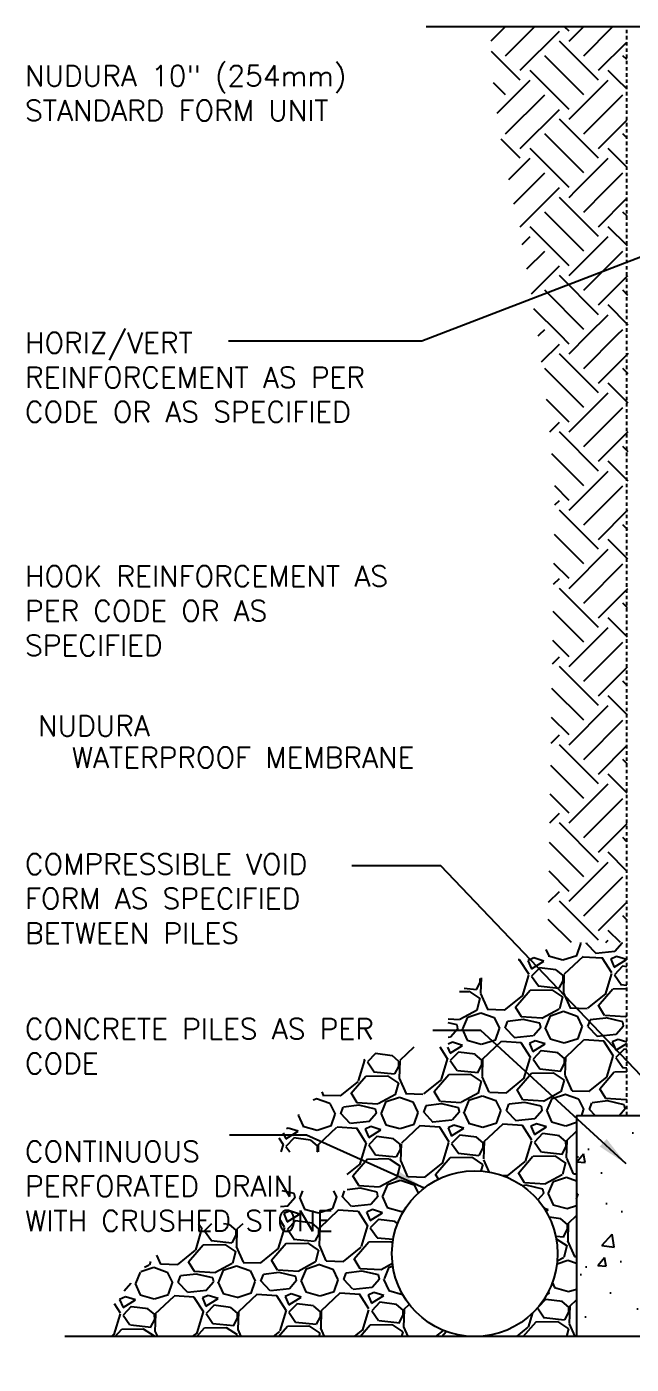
# Model space of a CAD drawing. Header units: inches. Extents: x 402.8 to 456.9, y 44.7 to 94.1.
# Drawn here: x 402.84 to 424.73, y 44.71 to 93.09 of the extents above; entities that cross this region are included whole.
import ezdxf
from ezdxf.enums import TextEntityAlignment as Align

# ---------------------------------------------------------------- set-up
doc = ezdxf.new("R2010")
doc.units = ezdxf.units.IN
doc.header["$MEASUREMENT"] = 0
doc.linetypes.add('HIDDEN2', pattern=[0.1875, 0.125, -0.0625])
for name, color, linetype in [('HATCH', 12, 'Continuous'), ('LINE50', 5, 'Continuous'), ('LINE9', 9, 'Continuous'), ('TEXT', 4, 'Continuous')]:
    doc.layers.add(name, color=color, linetype=linetype)
doc.styles.add('DIM', font='romans.shx', dxfattribs={"width": 0.7})
doc.styles.add('ROMANS', font='romans.shx', dxfattribs={"height": 0.75})
doc.dimstyles.new('ext_12', dxfattribs={"dimscale": 12, "dimtxt": 0.09375, "dimasz": 0.09375, "dimexe": 0.09375, "dimexo": 0.0625, "dimgap": 0.0625, "dimtad": 1, "dimdec": 1, "dimzin": 3, "dimdsep": 46, "dimlunit": 4, "dimtxsty": 'DIM', "dimcen": 0.09, "dimdle": 0.09375, "dimclrt": 4, "dimadec": 0, "dimazin": 0, "dimtfac": 1, "dimtdec": 1, "dimtmove": 2, "dimatfit": 3, "dimfxl": 1, "dimfrac": 2, "dimtolj": 1, "dimtzin": 0, "dimarcsym": 0})
pattern_1 = [(45, (64.3316, 1), (2e-16, 2.828427), [2, -2]), (45, (63.8013, 1.5303), (2e-16, 2.828427), [2, -2]), (45, (63.271, 2.0607), (2e-16, 2.828427), [2, -2]), (135, (63.271, 2.4142), (-2.828427, 4e-16), [2, -2]), (135, (63.8013, 2.9445), (-2.828427, 4e-16), [2, -2]), (135, (64.3316, 3.4749), (-2.828427, 4e-16), [2, -2])]

msp = doc.modelspace()

# ---------------------------------------------------------------- hatches: boundary and pattern name
at = {"layer": 'HATCH'}
h = msp.add_hatch(dxfattribs=at)
h.set_pattern_fill('EARTH', color=256, scale=8, angle=45, style=0)
h.set_pattern_definition(pattern_1)
edge = h.paths.add_edge_path()
edge.add_spline(control_points=[(419.665, 93.088), (419.663, 92.746), (419.67, 92.113), (419.712, 91.483), (419.737, 91.194)], knot_values=[47.639972, 47.639972, 47.639972, 47.639972, 48.666202, 49.540102, 49.540102, 49.540102, 49.540102], degree=3, periodic=0)
edge.add_line((419.737, 91.194), (424.568, 91.194))
edge.add_line((424.568, 91.194), (424.568, 93.088))
edge.add_line((424.568, 93.088), (419.665, 93.088))
h = msp.add_hatch(dxfattribs=at)
h.set_pattern_fill('EARTH', color=256, scale=8, angle=45, style=0)
h.set_pattern_definition(pattern_1)
edge = h.paths.add_edge_path()
edge.add_spline(control_points=[(419.737, 91.194), (419.855, 89.846), (420.108, 88.509), (420.381, 87.173)], knot_values=[43.565265, 43.565265, 43.565265, 43.565265, 47.639972, 47.639972, 47.639972, 47.639972], degree=3, periodic=0)
edge.add_line((420.381, 87.173), (424.568, 87.173))
edge.add_line((424.568, 87.173), (424.568, 91.194))
edge.add_line((424.568, 91.194), (419.737, 91.194))
h = msp.add_hatch(dxfattribs=at)
h.set_pattern_fill('EARTH', color=256, scale=8, angle=45, style=0)
h.set_pattern_definition(pattern_1)
edge = h.paths.add_edge_path()
edge.add_spline(control_points=[(420.381, 87.173), (420.539, 86.4), (420.911, 84.666), (421.207, 82.922), (421.351, 81.952)], knot_values=[38.273243, 38.273243, 38.273243, 38.273243, 40.628401, 43.565265, 43.565265, 43.565265, 43.565265], degree=3, periodic=0)
edge.add_line((421.351, 81.952), (424.631, 81.952))
edge.add_line((424.631, 81.952), (424.568, 87.173))
edge.add_line((424.568, 87.173), (420.381, 87.173))
h = msp.add_hatch(dxfattribs=at)
h.set_pattern_fill('EARTH', color=256, scale=8, angle=45, style=0)
h.set_pattern_definition(pattern_1)
edge = h.paths.add_edge_path()
edge.add_spline(control_points=[(421.351, 81.952), (421.63, 80.066), (421.833, 78.171), (421.978, 76.271)], knot_values=[32.561446, 32.561446, 32.561446, 32.561446, 38.273243, 38.273243, 38.273243, 38.273243], degree=3, periodic=0)
edge.add_line((421.978, 76.271), (421.714, 59.957))
edge.add_line((421.714, 59.957), (424.568, 59.957))
edge.add_line((424.568, 59.957), (424.631, 81.952))
edge.add_line((424.631, 81.952), (421.351, 81.952))
h = msp.add_hatch(dxfattribs=at)
h.set_pattern_fill('GRAVEL', color=256, scale=3, angle=1, style=0)
h.set_pattern_definition([(229.01279, (206.46552, -3.89009), (-23.5251297, -27.41474552), [0.403608, -39.957264]), (185.96974, (206.2008, -4.19475), (35.94215981, 3.62782972), [0.692604, -68.567774]), (133.51045, (205.51195, -4.26679), (30.57136027, -32.47140175), [0.488364, -48.348098]), (268.27369, (204.35522, -5.03709), (1.9523987, 60.04321893), [0.630714, -62.440674]), (293.833654, (204.33622, -5.66752), (-15.62600206, 35.73273093), [0.618465, -61.22812]), (358.27369, (204.58613, -6.23324), (-60.04321893, 1.9523987), [0.630714, -62.440674]), (38.69424, (205.21656, -6.25224), (-38.47048792, -30.676074706), [0.834087, -82.574546]), (73.25533, (205.86756, -5.7308), (19.844942773, 66.356448416), [0.787464, -77.958964]), (122.429566, (206.09443, -4.97673), (-24.676988535, 38.57520236), [0.63285, -62.65222]), (176.23636, (205.75506, -4.44257), (33.04733116, -2.42361367), [0.722496, -35.402288]), (223.39744, (205.03412, -4.39515), (-35.418587613, -33.62326057), [0.934344, -92.500125]), (139.81407, (207.3253, -5.01525), (-21.3109449, 17.63075798), [0.318903, -31.571534]), (172.469234, (207.08166, -4.80947), (39.09877455, -5.31844232), [0.60671, -60.064534]), (226, (206.4802, -4.73), (0.052357, -2.999543), [0.424263, -3.818378]), (204.1986, (206.26393, -4.37368), (14.893001, 6.2608723), [0.228474, -22.618845]), (292.8014, (206.05554, -4.46733), (-3.1566147, 8.946272), [0.32311, -15.832385]), (31.96376, (206.18075, -4.7652), (8.8939148, 6.1561578), [0.524787, -16.96807]), (162.56505, (206.626, -4.4874), (6.0514434, -2.8948286), [0.379473, -9.10736]), (17.38954, (204.3158, -4.4977), (29.8383592, 9.52220145), [0.5316, -52.628535]), (71.34618, (204.8231, -4.33882), (-11.42224293, -33.20440282), [0.445983, -44.152223]), (294.1986, (206.6155, -3.88747), (-6.2608723, 14.893001), [0.456945, -22.390374]), (344.61046, (206.8028, -4.30426), (-30.15250251, 8.47505706), [0.5316, -52.628535]), (340.44395, (204.34826, -6.3574), (-15.10242987, 5.7373001), [0.51264, -25.11937]), (295.77514, (204.83133, -6.529), (-15.57364484, 32.73318784), [0.429534, -42.52393]), (67.8014, (206.69785, -6.8865), (5.7373001, 15.1024299), [0.456945, -22.390374]), (18.354025, (206.8705, -6.46341), (-38.78463123, -12.67881619), [0.502893, -49.78627]), (70.44395, (205.22808, -6.91214), (-5.7373001, -15.10242987), [0.25632, -25.37569]), (102.30993, (206.5179, -6.88963), (-3.208972, 11.9458151), [0.15297, -15.14409]), (166.96376, (206.4853, -6.7402), (9.0509865, -2.8424714), [0.618465, -11.750852]), (187.009006, (205.88274, -6.60067), (29.94307364, 3.52311528), [0.57315, -56.74177]), (304.69007, (206.1855, -5.03515), (-3.1042575, 5.946729), [0.432666, -10.383988]), (354.157227, (206.43171, -5.39091), (51.09694689, -5.10901344), [0.755382, -74.782688]), (61.9454, (207.18317, -5.4678), (-11.6316718, -21.20623048), [0.308868, -30.578022]), (91, (207.3284, -5.1952), (-3.0519, 2.947186), [0.18, -2.82]), (121.25644, (205.82118, -6.51173), (12.36467288, -20.78737272), [0.416772, -41.26056]), (49.01279, (205.60493, -6.15545), (23.5251297, 27.41474552), [0.807216, -39.553656]), (1, (206.1344, -5.546), (2.947186, 3.0519), [0.78, -2.22]), (326.30485, (206.91426, -5.5325), (30.36193139, -20.4732294), [0.474342, -46.959823]), (255.0546, (207.3089, -5.79566), (-2.7901142, -12.05052956), [0.436806, -21.403524]), (208.645975, (207.19626, -6.21769), (-56.46774643, -30.99021802), [0.711195, -70.408423]), (176.42608, (206.57211, -6.55863), (-39.04641733, 2.318899234), [0.752397, -74.48722])])
edge = h.paths.add_edge_path()
edge.add_arc((419.068, 48.707), 3, -90, 0, ccw=False)
edge.add_line((419.068, 45.707), (422.756, 45.707))
edge.add_line((422.756, 45.707), (422.756, 53.707))
edge.add_line((422.756, 53.707), (424.568, 53.707))
edge.add_line((424.568, 53.707), (424.568, 59.957))
edge.add_line((424.568, 59.957), (422.568, 59.957))
edge.add_arc((425.176, 48.421), 11.827, 102.735, 129.6471)
edge.add_line((417.629, 57.527), (418.101, 57.527))
edge.add_line((418.101, 57.527), (418.101, 56.182))
edge.add_line((418.101, 56.182), (415.786, 56.182))
edge.add_arc((421.636, 45.598), 12.093, 118.9318, 145.844)
edge.add_line((411.629, 52.388), (414.449, 52.388))
edge.add_line((414.449, 52.388), (414.449, 50.984))
edge.add_line((414.449, 50.984), (412.028, 50.984))
edge.add_line((412.028, 50.984), (412.028, 49.791))
edge.add_line((412.028, 49.791), (408.863, 49.791))
edge.add_arc((417.859, 38.121), 14.735, 127.629, 149.0168)
edge.add_line((405.226, 45.707), (419.068, 45.707))
edge.add_arc((419.068, 48.707), 3, 180, 270, ccw=False)
edge.add_arc((419.068, 48.707), 3, 0, 180, ccw=False)
h = msp.add_hatch(dxfattribs=at)
h.set_pattern_fill('AR-CONC', color=256, scale=0.5, angle=1, style=0)
h.set_pattern_definition([(51, (136.284, -1.849), (3.59123, -0.251123), [0.375, -4.125]), (356, (136.284, -1.849), (-0.75929, 3.74828), [0.3, -3.3]), (101.4514, (136.5833, -1.87), (2.831944, 3.497155), [0.3187, -3.50571]), (47.1842, (136.2666, -0.849), (5.349836, -0.73434), [0.5625, -6.1875]), (97.6356, (136.7124, -0.9104), (4.5876, 4.95141), [0.47805, -5.258565]), (352.1842, (136.2666, -0.849), (4.58759, 4.95141), [0.45, -4.95]), (22, (136.771, -1.0904), (3.019214, -1.9607), [0.375, -4.125]), (327, (136.771, -1.0904), (1.153113, 3.64643), [0.3, -3.3]), (72.4514, (137.0225, -1.254), (4.17233, 1.685726), [0.3187, -3.50571]), (38.5, (136.284, -1.849), (0.031741, 1.665277), [0, -3.26, 0, -3.35, 0, -3.3125]), (8.5, (136.284, -1.849), (1.28073, 1.994714), [0, -1.91, 0, -3.185, 0, -1.2625]), (328.5, (135.1692, -1.8685), (2.670674, -0.066175), [0, -1.25, 0, -3.9, 0, -5.175]), (318.5, (134.6693, -1.8772), (2.906751, 0.551339), [0, -1.625, 0, -2.59, 0, -3.675])])
h.paths.add_polyline_path([(442.006, 53.707), (438.818, 53.707), (438.818, 50.707), (425.943, 50.707), (425.943, 53.707), (422.756, 53.707), (422.756, 45.707), (431.381, 45.707), (432.381, 46.707), (432.381, 44.707), (433.381, 45.707), (442.006, 45.707)])

# ---------------------------------------------------------------- linework, layer by layer
at = {"layer": 'LINE50'}
for q in [(422.756, 45.707), (442.006, 53.707)]:
    msp.add_line((422.756, 53.707), q, dxfattribs=at)
at = {"layer": 'LINE9'}
for p, q in [((431.246, 93.088), (417.307, 93.088)), ((431.381, 45.707), (404.226, 45.707))]:
    msp.add_line(p, q, dxfattribs=at)
at = {"layer": 'LINE9', "linetype": 'HIDDEN2'}
msp.add_line((424.568, 53.707), (424.568, 93.088), dxfattribs=at)
at = {"layer": 'LINE9', "color": 9}
msp.add_circle((419.068, 48.707), 3, dxfattribs=at)
at = {"layer": 'TEXT'}
for points in [[(426.471, 91.194, 0, 0.36, 0), (425.391, 91.194, 0, 0, 0), (416.366, 91.194, 0, 0, 0)], [(435.563, 81.72, 0, 0.36, 0), (434.483, 81.72, 0, 0, 0), (410.149, 81.72, 0, 0, 0)], [(431.284, 73.187, 0, 0.36, 0), (430.204, 73.187, 0, 0, 0), (415.636, 73.187, 0, 0, 0)], [(424.532, 67.755, 0, 0.36, 0), (423.452, 67.755, 0, 0, 0), (407.543, 67.755, 0, 0, 0)]]:
    msp.add_lwpolyline(points, format="xyseb", dxfattribs=at)

# ---------------------------------------------------------------- texts
at = {"layer": 'TEXT', "style": 'ROMANS'}
for s, p in [('NUDURA ', (407.816, 67.429)), (' WATERPROOF MEMBRANE ', (417.393, 66.276))]:
    msp.add_text(s, height=0.75, dxfattribs=at).set_placement(p, align=Align.RIGHT)
at = {"layer": 'TEXT', "char_height": 0.75, "attachment_point": 4, "style": 'ROMANS'}
for s, insert, width in [('NUDURA 10" (254mm) STANDARD FORM UNIT', (402.78, 90.685), 14.45078), ('HORIZ/VERT REINFORCEMENT AS PER CODE OR AS SPECIFIED', (402.78, 80.405), 14.45078), ('HOOK REINFORCEMENT AS PER CODE OR AS SPECIFIED', (402.78, 71.961), 14.45078), ('COMPRESSIBLE VOID FORM AS SPECIFIED BETWEEN PILES', (402.78, 61.55), 14.45078), ('CONCRETE PILES AS PER CODE', (402.78, 56.212), 14.45078), ('CONTINUOUS PERFORATED DRAIN WITH CRUSHED STONE', (402.78, 51.149), 12.50342)]:
    msp.add_mtext(s, dxfattribs=dict(at, insert=insert, width=width))

# ---------------------------------------------------------------- leaders
at = {"layer": 'TEXT'}
for points in [[(431.472, 87.21), (417.154, 81.72), (410.149, 81.72)], [(427.691, 52.412), (417.84, 62.731), (414.614, 62.731)]]:
    msp.add_leader(points, dimstyle='ext_12', override={"dimgap": 0.0625, "dimtad": 0}, dxfattribs=at)
for points in [[(424.545, 51.957), (419.289, 56.785), (417.544, 56.785)], [(417.232, 51.079), (412.975, 52.996), (410.192, 52.996)]]:
    msp.add_leader(points, dimstyle='ext_12', dxfattribs=at)

doc.saveas('drawing.dxf')
